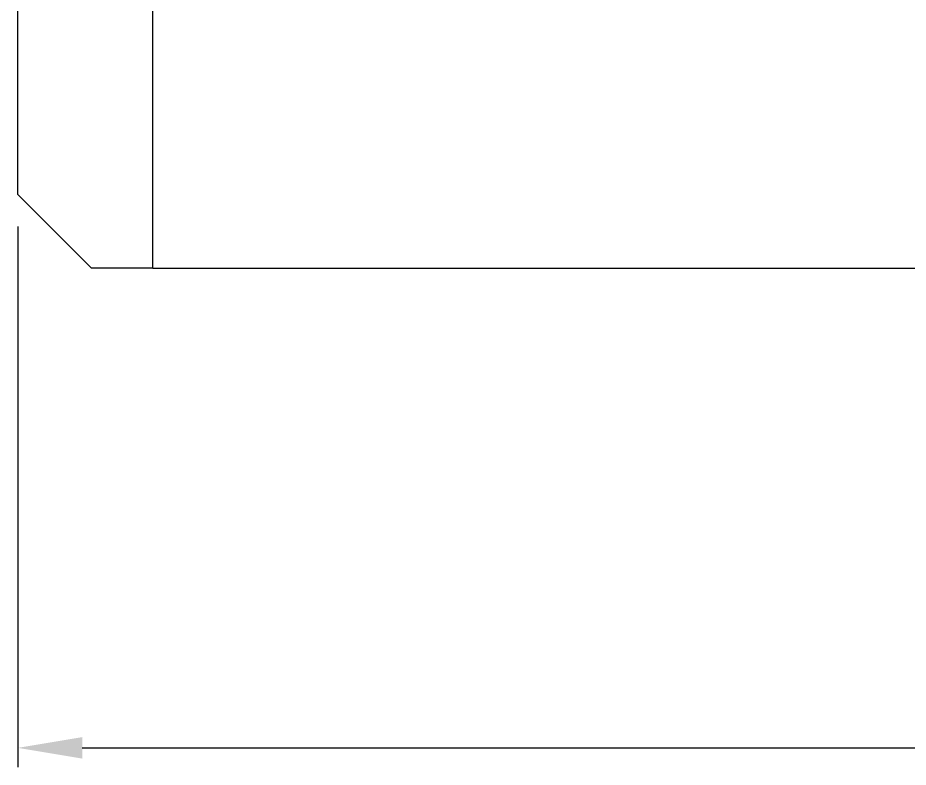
# Model space of a CAD drawing. Header units: millimetres. Extents: x 30232679 to 30326002, y -948068 to -920528.
# Drawn here: x 30314000 to 30315286, y -927074 to -925991 of the extents above; entities that cross this region are included whole.
import ezdxf

# ---------------------------------------------------------------- set-up
doc = ezdxf.new("R2010")
doc.units = ezdxf.units.MM
doc.header["$LTSCALE"] = 600
doc.header["$MEASUREMENT"] = 0
doc.layers.get('0').update_dxf_attribs({"linetype": 'CONTINUOUS'})
doc.layers.add('PARKING', color=7, linetype='CONTINUOUS')

msp = doc.modelspace()

# ---------------------------------------------------------------- linework, layer by layer
at = {"color": 1}
for p, q in [((30313999.8, -926292.6, 14196.4), (30313999.8, -927073.8, 14196.4)), ((30314092.9, -927045.8, 14196.4), (30316887.2, -927045.8, 14196.4))]:
    msp.add_line(p, q, dxfattribs=at)
msp.add_solid([(30314092.9, -927030.3, 14196.4), (30314092.9, -927061.3, 14196.4), (30313999.8, -927045.8, 14196.4)], dxfattribs=at)
at = {"layer": 'PARKING', "linetype": 'Continuous'}
for p, q in [((30313999.8, -926246.1, 14196.4), (30313999.8, -924099.3, 14196.4)), ((30314194.9, -926352.5, 14196.4), (30314194.9, -925414, 14196.4)), ((30314106.2, -926352.5, 14196.4), (30313999.8, -926246.1, 14196.4)), ((30314194.9, -926352.5, 14196.4), (30314106.2, -926352.5, 14196.4)), ((30314194.9, -926352.5, 14196.4), (30316785.2, -926352.5, 14196.4))]:
    msp.add_line(p, q, dxfattribs=at)

doc.saveas('drawing.dxf')
